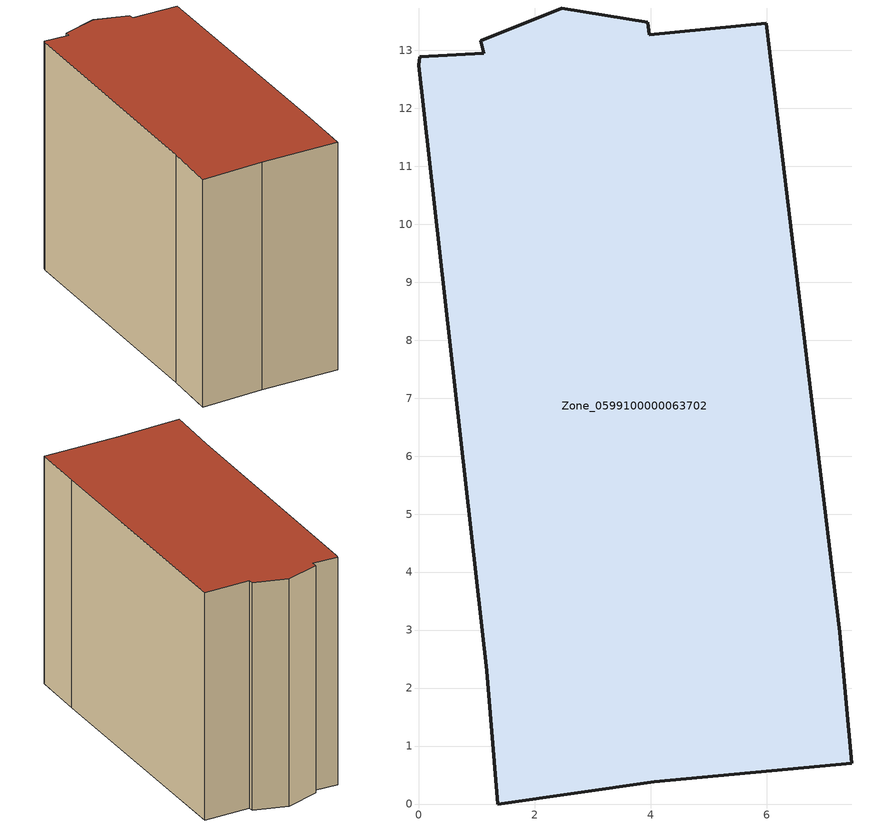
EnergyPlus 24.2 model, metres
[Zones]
Zone_0599100000063702
 floor ground (C_G): 4.06,0.38 1.36,0 1.17,2.3 0,12.74 0.02,12.89 1.12,12.95 1.07,13.16 2.47,13.73 3.95,13.48 3.98,13.27 5.99,13.47 7.26,2.96 7.47,0.7 z0
 wall outside (C_F): 3.98,13.27 3.95,13.48 2.47,13.73 1.07,13.16 1.12,12.95 0.02,12.89 0,12.74 1.17,2.3 1.36,0 4.06,0.38 7.47,0.7 7.26,2.96 5.99,13.47 3.98,13.27 z0:10.31
 roof outside (C_R): 7.47,0.7 7.26,2.96 5.99,13.47 3.98,13.27 3.95,13.48 2.47,13.73 1.07,13.16 1.12,12.95 0.02,12.89 0,12.74 1.17,2.3 1.36,0 4.06,0.38 z10.31
[BUILDING]
Pand.0599100000063702: North Axis=0; Terrain=City; Loads Convergence Tolerance Value=0.04; Temperature Convergence Tolerance Value=0.4; Solar Distribution=FullExterior; Maximum Number of Warmup Days=25; Minimum Number of Warmup Days=1
[Site:Location]
Rotterdam.The.Hague.AP_ZH_NLD Design_Conditions: Latitude=51.96; Longitude=4.45; Time Zone=1; Elevation=-4.5
[SITE:GROUNDTEMPERATURE:BUILDINGSURFACE]
18, 18, 18, 18, 18, 18, 18, 18, 18, 18, 18, 18
[MATERIAL] Thermal Absorptance=0.9; Solar Absorptance=0.7; Visible Absorptance=0.7
Name | Roughness | Thickness | Conductivity | Density | Specific Heat
G.TI.1946 | MediumSmooth | 0.15 | 1 | 540 | 1210
F.TI.1946 | Rough | 0.3 | 0.857143 | 1920 | 840
R.TI.1946 | MediumRough | 0.2 | 0.1 | 1500 | 1000
[CONSTRUCTION]
C_G: G.TI.1946
C_F: F.TI.1946
C_R: R.TI.1946
[ZONE]
Zone_0599100000063702: Type=1; Multiplier=1; Ceiling Height=Autocalculate; Volume=Autocalculate; Floor Area=autocalculate; Part of Total Floor Area=Yes
[ZONEINFILTRATION:DESIGNFLOWRATE]
Infil_Zone_0599100000063702: Zone or ZoneList or Space or SpaceList=Zone_0599100000063702; Schedule=AlwaysOn; Design Flow Rate Calculation Method=Flow/Area; Flow Rate per Floor Area=0.003; Constant Term Coefficient=1; Temperature Term Coefficient=0; Velocity Term Coefficient=0; Velocity Squared Term Coefficient=0
[HVACTEMPLATE:ZONE:IDEALLOADSAIRSYSTEM]
Zone_0599100000063702: Maximum Heating Supply Air Temperature=50; Minimum Cooling Supply Air Temperature=13; Maximum Heating Supply Air Humidity Ratio=0.0156; Minimum Cooling Supply Air Humidity Ratio=0.0077; Heating Limit=NoLimit; Cooling Limit=NoLimit; Dehumidification Control Type=ConstantSensibleHeatRatio; Cooling Sensible Heat Ratio=0.7; Dehumidification Setpoint=60; Humidification Control Type=None; Humidification Setpoint=30; Outdoor Air Method=None; Outdoor Air Flow Rate per Person=0.00944; Outdoor Air Flow Rate per Zone Floor Area=0; Outdoor Air Flow Rate per Zone=0; Demand Controlled Ventilation Type=None; Outdoor Air Economizer Type=NoEconomizer; Heat Recovery Type=None; Sensible Heat Recovery Effectiveness=0.7; Latent Heat Recovery Effectiveness=0.65
[ZONECONTROL:THERMOSTAT]
ThermostatControl_Zone_0599100000063702: Zone or ZoneList=Zone_0599100000063702; Control Type Schedule=DualSetpointControlType; Control 1=Thermostat_Zone_0599100000063702; Temperature Difference Between Cutout And Setpoint=0
[THERMOSTATSETPOINT:DUALSETPOINT]
Thermostat_Zone_0599100000063702: Heating Setpoint Temperature Schedule=HeatingSetpoint_Zone_0599100000063702; Cooling Setpoint Temperature Schedule=CoolingSetpoint_Zone_0599100000063702
[SCHEDULE:COMPACT]
HeatingSetpoint_Zone_0599100000063702: Through: 12/31, For: AllDays, Until: 24:00, 21
CoolingSetpoint_Zone_0599100000063702: Through: 12/31, For: AllDays, Until: 24:00, 24
DualSetpointControlType: Through: 12/31, For: AllDays, Until: 24:00, 4
AlwaysOn: Through: 12/31, For: AllDays, Until: 24:00, 1
